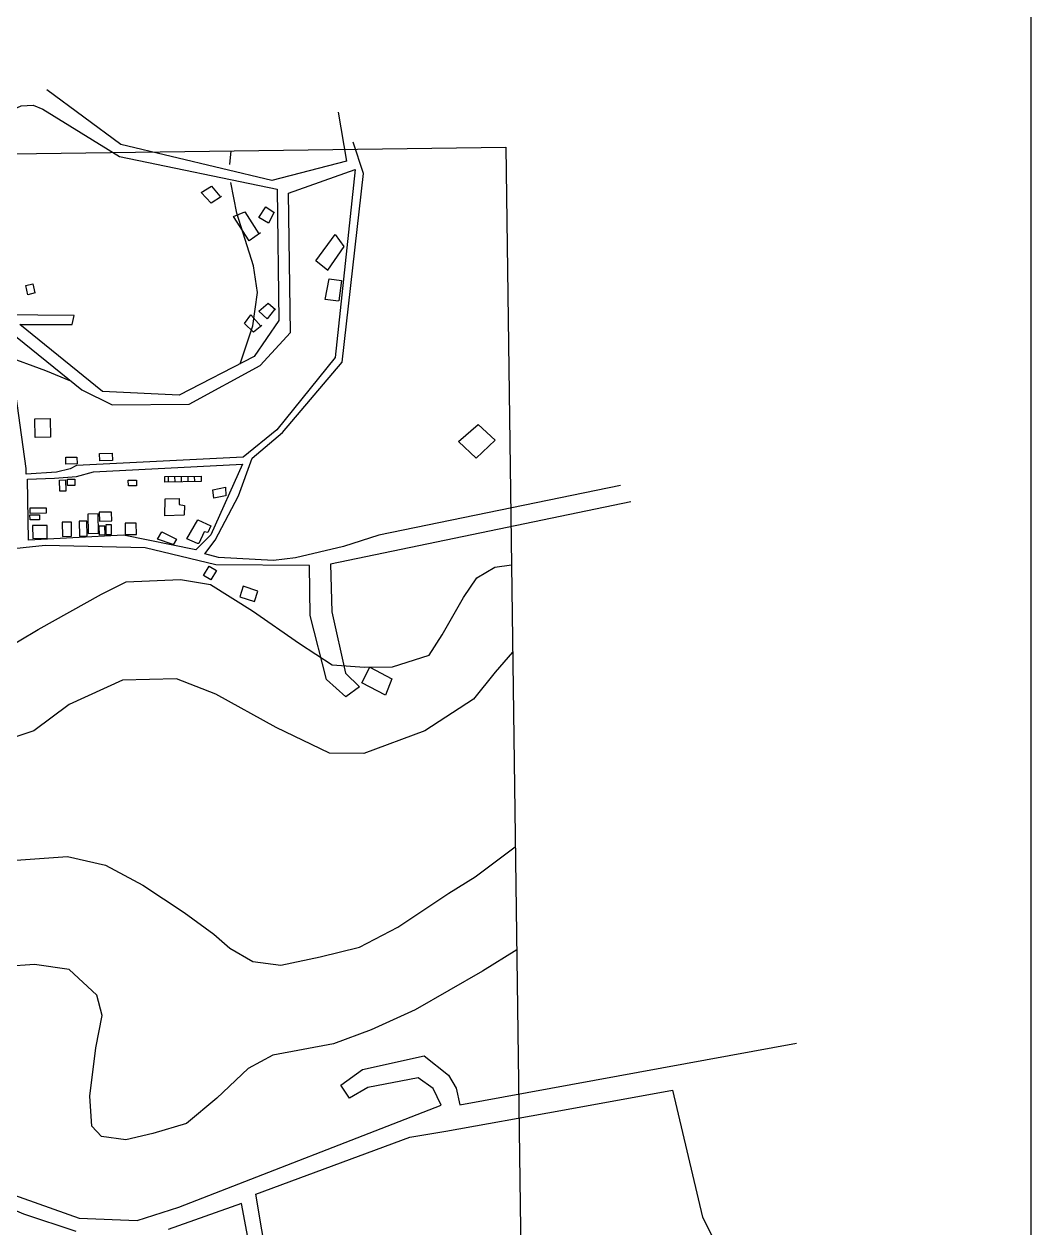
# Model space of a CAD drawing. Header units: millimetres. Extents: x 55520 to 96084, y -58491 to -49645.
# Drawn here: x 95134 to 96084, y -53011 to -51874 of the extents above; entities that cross this region are included whole.
import ezdxf

# ---------------------------------------------------------------- set-up
doc = ezdxf.new("R2010")
doc.units = ezdxf.units.MM
for name, color, linetype in [('Cinza', 9, 'Continuous'), ('Curvas de Nível', 10, 'Continuous'), ('Edificações', 6, 'Continuous'), ('Limites', 250, 'Continuous'), ('Piso_Novo', 5, 'Continuous')]:
    doc.layers.add(name, color=color, linetype=linetype)

msp = doc.modelspace()

# ---------------------------------------------------------------- linework, layer by layer
at = {"layer": 'Cinza'}
for points in [[(95158.345, -52263.912), (95143.999, -52264.106), (95143.762, -52246.535), (95158.107, -52246.341)], [(95216.952, -52285.999), (95204.958, -52286.161), (95204.864, -52279.244), (95216.858, -52279.082)], [(95183.54, -52289.151), (95172.898, -52289.294), (95172.809, -52282.714), (95183.451, -52282.571)], [(95172.856, -52314.688), (95167.206, -52314.764), (95167.065, -52304.285), (95172.714, -52304.209)], [(95181.387, -52309.336), (95174.641, -52309.427), (95174.561, -52303.498), (95181.307, -52303.407)], [(95239.788, -52309.753), (95231.987, -52309.858), (95231.914, -52304.484), (95239.716, -52304.379)], [(95148.253, -52341.838), (95139.172, -52341.961), (95139.109, -52337.258), (95148.189, -52337.136)], [(95154.393, -52335.708), (95139.427, -52335.91), (95139.357, -52330.704), (95154.322, -52330.502)], [(95203.497, -52336.319), (95193.812, -52336.449), (95194.059, -52354.72), (95203.743, -52354.589)], [(95216.119, -52334.536), (95204.551, -52334.692), (95204.664, -52343.021), (95216.232, -52342.865)], [(95155.22, -52347.119), (95141.599, -52347.303), (95141.762, -52359.395), (95155.383, -52359.211)], [(95178.219, -52343.953), (95169.643, -52344.069), (95169.824, -52357.505), (95178.4, -52357.389)], [(95192.826, -52343.181), (95185.563, -52343.279), (95185.752, -52357.251), (95193.015, -52357.153)], [(95209.84, -52347.788), (95204.191, -52347.865), (95204.3, -52355.925), (95209.949, -52355.849)], [(95216.013, -52346.63), (95210.633, -52346.703), (95210.756, -52355.838), (95216.137, -52355.765)], [(95239.4, -52344.97), (95228.908, -52345.112), (95229.054, -52355.86), (95239.546, -52355.718)]]:
    msp.add_lwpolyline(points, close=True, dxfattribs=at)
at = {"layer": 'Curvas de Nível'}
for points in [[(95327.927, -52006.451), (95329.178, -51993.355)], [(95337.612, -52194.524), (95349.521, -52158.671), (95353.883, -52127.176), (95350.122, -52101.941), (95334.403, -52052.264), (95328.653, -52023.418)], [(94994.818, -52211.864), (95036.588, -52195.622), (95069.978, -52186.287), (95114.438, -52186.37), (95153.622, -52200.875), (95177.44, -52210.538)], [(95092.567, -52477.542), (95146.836, -52445.578), (95206.768, -52412.118), (95230.053, -52400.447), (95281.174, -52398.336), (95309.652, -52402.92), (95349.062, -52427.94), (95393.52, -52458.57), (95424.34, -52478.738), (95454.92, -52481.164), (95481.2, -52480.809), (95515.86, -52469.694), (95528.386, -52450.36), (95548.514, -52415.309), (95561.049, -52396.685), (95577.962, -52386.519), (95593.662, -52384.383)], [(95594.775, -52466.748), (95578.351, -52485.83), (95557.949, -52511.12), (95511.858, -52541.045), (95454.208, -52562.55), (95422.015, -52562.27), (95371.615, -52537.937), (95314.681, -52506.545), (95277.289, -52492.041), (95226.521, -52493.442), (95176.042, -52516.279), (95142.757, -52541.029), (95104.302, -52553.698)], [(95121.522, -52663.529), (95174.407, -52659.955), (95210.282, -52668.047), (95245.586, -52686.867), (95284.563, -52712.784), (95312.735, -52733.13), (95327.937, -52746.504), (95349.567, -52759.076), (95376.077, -52762.291), (95413.169, -52754.643), (95450.243, -52745.566), (95486.466, -52726.494), (95534.674, -52694.396), (95559.502, -52679.052), (95597.259, -52650.672)], [(95598.576, -52748.1), (95566.224, -52768.206), (95502.779, -52804.553), (95461.122, -52823.57), (95425.781, -52836.824), (95368.384, -52847.537), (95345.108, -52859.918), (95315.65, -52887.997), (95286.845, -52911.81), (95255.008, -52921.467), (95229.515, -52927.49), (95206.738, -52924.249), (95197.37, -52914.438), (95195.566, -52886.071), (95201.345, -52840.566), (95207.325, -52809.964), (95202.095, -52790.871), (95176.189, -52766.378), (95143.45, -52761.852), (95089.507, -52765.42)]]:
    msp.add_lwpolyline(points, dxfattribs=at)
at = {"layer": 'Edificações'}
for p, q in [((95269.876, -52306.121), (95269.807, -52301.016)), ((95276.063, -52306.038), (95275.994, -52300.933)), ((95282.251, -52305.954), (95282.182, -52300.849)), ((95288.438, -52305.87), (95288.369, -52300.765)), ((95294.626, -52305.787), (95294.557, -52300.682))]:
    msp.add_line(p, q, dxfattribs=at)
for points in [[(95320.05, -52036.523), (95310.252, -52042.937), (95300.68, -52032.746), (95310.483, -52026.78), (95318.247, -52036.098)], [(95356.689, -52070.987), (95346.023, -52078.299), (95331.362, -52055.56), (95342.067, -52051.115), (95355.264, -52071.723)], [(95369.613, -52051.287), (95364.354, -52061.694), (95355.283, -52056.424), (95361.898, -52046.447), (95369.619, -52051.736)], [(95420.448, -52106.584), (95408.986, -52097.228), (95427.242, -52072.528), (95435.556, -52083.737), (95419.988, -52106.137)], [(95144.099, -52127.534), (95137.008, -52129.27), (95135.248, -52120.548), (95141.796, -52119.094), (95143.552, -52127.542)], [(95430.359, -52135.432), (95417.641, -52133.793), (95421.458, -52114.268), (95433.27, -52115.92), (95430.807, -52134.973)], [(95369.957, -52143.411), (95362.874, -52152.045), (95355.129, -52144.959), (95364.024, -52137.199), (95370.857, -52143.399)], [(95358.011, -52158.403), (95349.998, -52164.803), (95341.784, -52156.375), (95347.524, -52148.208), (95357.117, -52158.864)], [(95578.27, -52266.677), (95560.418, -52283.531), (95543.573, -52267.868), (95562.158, -52251.727), (95578.27, -52266.677)], [(95323.6, -52319.37), (95312.595, -52321.4), (95311.683, -52313.619), (95323.757, -52311.037), (95323.869, -52319.366)], [(95284.289, -52337.369), (95266.272, -52338.15), (95266.861, -52322.017), (95280.044, -52321.839), (95279.851, -52327.485), (95284.973, -52328.222), (95284.828, -52337.361)], [(95297.285, -52364.097), (95287.273, -52359.932), (95297.521, -52341.788), (95309.707, -52347.536), (95307.101, -52353.752), (95303.596, -52353.262), (95298.633, -52364.347), (95297.285, -52364.097)], [(95274.428, -52365.212), (95259.559, -52360.038), (95263.504, -52353.266), (95277.588, -52360.063), (95274.432, -52365.48)], [(95315.286, -52389.841), (95309.873, -52398.595), (95302.987, -52394.337), (95308.279, -52385.778), (95315.286, -52389.841)], [(95340.505, -52404.494), (95337.217, -52414.534), (95350.981, -52419.042), (95354.205, -52409.196), (95340.505, -52404.494)], [(95474.725, -52507.462), (95452.334, -52495.852), (95459.986, -52481.096), (95480.827, -52491.901), (95474.725, -52507.462)]]:
    msp.add_lwpolyline(points, dxfattribs=at)
msp.add_lwpolyline([(95300.813, -52305.703), (95266.378, -52306.168), (95266.309, -52301.064), (95300.744, -52300.598)], close=True, dxfattribs=at)
at = {"layer": 'Limites'}
for points in [[(95429.96, -51956.981), (95437.815, -52003.06), (95367.277, -52021.555), (95224.941, -51987.469), (95154.89, -51935.779)], [(95151.242, -51954.237), (95223.772, -51998.925), (95372.522, -52029.574), (95374.094, -52153.793), (95350.741, -52187.733), (95280.05, -52224.294), (95207.702, -52220.645), (95129.461, -52157.561), (95178.909, -52157.301), (95180.782, -52148.987), (95112.16, -52148.287), (95069.637, -52116.616), (95060.897, -52074.692), (95052.15, -52068.438), (95018.569, -52057.005), (94935.937, -52025.652), (94941.025, -52004.265), (94951.684, -52003.877), (95086.138, -52000.752), (95121.031, -51955.43), (95130.946, -51950.945), (95142.268, -51950.226), (95151.242, -51954.237)], [(95696.454, -52309.524), (95468.43, -52356.41), (95435.088, -52367.054), (95389.743, -52377.871), (95368.896, -52380.295), (95317.226, -52377.38), (95304.293, -52374.008), (95314.033, -52361.081), (95335.969, -52319.279), (95348.759, -52283.63), (95377.376, -52259.385), (95433.912, -52193.139), (95453.842, -52014.955), (95444.169, -51985.139)], [(95372.151, -52257.042), (95340.402, -52282.709), (95183.058, -52290.712), (95177.054, -52293.813), (95164.118, -52296.851), (95135.495, -52298.761), (95135.423, -52293.459), (95122.875, -52202.392), (95106.352, -52176.701), (95088.686, -52159.927), (95113.916, -52159.108), (95188.035, -52219.117), (95216.706, -52233.206), (95289.238, -52232.75), (95356.359, -52196.022), (95385.099, -52165.055), (95383.319, -52033.297), (95445.947, -52010.964)], [(95445.947, -52010.964), (95427.207, -52188.648), (95372.151, -52257.042)], [(95706.226, -52324.928), (95422.691, -52383.743), (95423.965, -52428.828), (95437.046, -52486.809), (95450.338, -52499.735), (95437.345, -52508.921), (95419.09, -52492.785), (95403.518, -52432.38), (95402.876, -52384.88), (95314.705, -52384.236), (95247.937, -52368.234), (95153.545, -52366.215), (95061.387, -52375.971)], [(95119.19, -52977.813), (95185.487, -53001.246), (95240.409, -53003.586), (95279.615, -52991.06), (95527.224, -52894.75), (95519.836, -52878.86), (95505.471, -52868.942), (95458.153, -52877.797), (95440.898, -52888.142), (95432.507, -52875.616), (95453.179, -52860.801), (95511.197, -52848.01), (95534.215, -52866.342), (95541.338, -52878.569), (95545.029, -52894.318), (95862.715, -52836.197)], [(95377.413, -53164.997), (95375.249, -53115.411), (95352.198, -52978.811), (95497.699, -52924.727), (95531.645, -52919.043), (95640.334, -52899.512), (95745.795, -52880.566), (95773.976, -53000.393), (95800.957, -53054.37), (95801.11, -53065.678), (95668.817, -53064.843), (95596.082, -53069.247), (95460.429, -53128.017), (95377.413, -53164.997)], [(95182.834, -53014.076), (95133.189, -52997.464), (95099.48, -52982.922), (95068.365, -52971.742), (95056.671, -52998.376), (95003.393, -53159.445)], [(95362.966, -53116.571), (95338.923, -52987.498), (95269.469, -53011.969)]]:
    msp.add_lwpolyline(points, dxfattribs=at)
for points in [[(95608.409, -53475.972), (93486.13, -53504.644), (93466.053, -52018.525), (95588.332, -51989.854)], [(95199.005, -52296.557), (95339.659, -52289.341), (95309.76, -52355.953), (95295.754, -52370.298), (95227.342, -52356.371), (95137.685, -52361.238), (95136.658, -52303.453), (95162.276, -52302.416), (95183.005, -52300.824)]]:
    msp.add_lwpolyline(points, close=True, dxfattribs=at)
at = {"layer": 'Piso_Novo'}
msp.add_lwpolyline([(93089.838, -50526.222), (96084.022, -50526.222), (96084.022, -54221.706), (93089.838, -54221.706)], close=True, dxfattribs=at)

doc.saveas('drawing.dxf')
